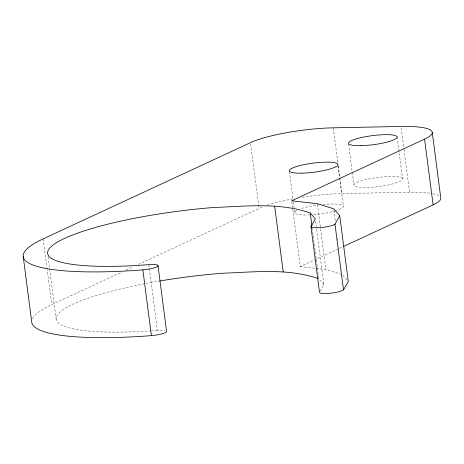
<?xml version="1.0" encoding="UTF-8"?>
<svg xmlns="http://www.w3.org/2000/svg" width="464" height="464" viewBox="0 0 464 464"><rect width="100%" height="100%" fill="white"/><g stroke="black" fill="none" stroke-linecap="round" stroke-linejoin="round"><path stroke-width="0.35" stroke-dasharray="2.32 1.74" d="M320.195 291.119L323.889 284.652L315.537 220.319M32.463 318.681A159.575 29.626 -7.4 0 1 51.73 304.616L121.928 272.037M125.86 270.21L133.075 266.864M138.324 264.428L259.04 208.411A61.352 11.391 -7.4 0 1 262.038 207.118M292.778 209.38L300.208 266.568L338.836 248.64M339.491 248.339L342.763 246.819M301.907 197.304A61.352 11.391 -7.4 0 1 341.823 193.592L409.561 192.218A61.352 11.391 -7.4 0 1 432.181 193.523M300.208 266.568L315.172 268.256M315.885 268.337L325.861 269.462L341.579 274.352M342.728 275.1L347.362 280.453M323.889 284.652L318.797 278.765L312.295 228.729M401.209 127.884L403.9 148.613M403.993 149.333L409.561 192.218M397.172 137.048L402.607 178.901A24.54 4.559 -7.4 0 1 366.421 187.52A24.54 4.559 -7.4 0 1 365.771 179.643A24.54 4.559 -7.4 0 1 402.607 178.901M348.586 144.002L352.176 171.663M352.269 172.376L353.928 185.142M333.28 127.826L337.833 162.852M338.204 165.712L339.689 177.149M339.781 177.863L341.823 193.592M338.128 165.955L339.602 177.306M339.694 178.014L343.377 206.387M333.906 210.233L335.298 220.957M337.531 238.107L337.717 239.54M317.417 204.415L320.479 228.004M320.572 228.717L325.861 269.462M289.35 171.489L292.946 199.155M293.312 201.991L294.698 212.628M291.757 201.521L292.685 208.667M250.682 144.078L259.04 208.411M148.811 264.648L157.354 330.414A12.296 2.285 -7.4 0 1 164.848 330.525M48.059 256.795L49.544 268.233M49.636 268.952L56.138 318.988M43.187 238.856L46.899 267.444M46.992 268.163L51.73 304.616M322.898 204.491A24.54 4.559 -7.4 0 1 342.142 205.163A24.54 4.559 -7.4 0 1 336.51 210.517M335.953 210.691A24.54 4.559 -7.4 0 1 313.096 214.71M309.737 214.919A24.54 4.559 -7.4 0 1 297.766 209.937M301.559 208.498A24.54 4.559 -7.4 0 1 318.664 204.96M157.354 330.414A134.978 25.062 -7.4 0 1 152.128 330.797M151.386 330.849A134.978 25.062 -7.4 0 1 56.179 317.863A134.978 25.062 -7.4 0 1 158.874 281.149M267.154 205.262A61.352 11.391 -7.4 0 1 293.474 198.754M432.848 193.656A61.352 11.391 -7.4 0 1 439.715 196.307"/><path stroke-width="0.7" d="M311.599 228.091L311.321 225.945L315.352 218.892L310.254 213.005C279.554 202.234 245.995 206.352 214.13 207.46A134.978 25.062 -7.4 0 0 51.626 246.169A134.978 25.062 -7.4 0 0 148.811 264.648A12.296 2.285 -7.4 0 1 157.667 266.336A12.296 2.285 -7.4 0 1 142.86 269.862A159.575 29.626 -7.4 0 1 43.187 238.856L250.496 142.645A61.352 11.391 -7.4 0 1 333.28 127.826L401.024 126.457A61.352 11.391 -7.4 0 1 424.572 139.125L433.115 204.891L343.418 246.512M310.955 226.589L319.493 292.349A12.296 2.285 -7.4 0 0 330.287 293.248A12.296 2.285 -7.4 0 0 343.522 289.867L334.985 224.1L339.747 215.76L333.72 208.8L317.324 203.702L291.665 200.802L424.572 139.125M343.522 289.867L348.284 281.526L339.747 215.76M318.136 278.562C287.68 268.035 254.249 272.13 222.674 273.226A134.978 25.062 -7.4 0 0 159.57 281.033M432.257 132.397L440.8 198.163A61.352 11.391 -7.4 0 1 433.115 204.891M310.254 213.005L311.924 225.869M274.682 206.236L283.22 272.003M158.033 265.692L166.576 331.453A12.296 2.285 -7.4 0 1 151.403 335.623A159.575 29.626 -7.4 0 1 31.743 322.115L23.2 256.354M142.86 269.862L151.403 335.623M334.985 224.1A12.296 2.285 -7.4 0 1 320.177 227.633A12.296 2.285 -7.4 0 1 311.321 225.945M360.986 145.667A24.54 4.559 -7.4 0 0 397.172 137.048A24.54 4.559 -7.4 0 0 360.337 137.796A24.54 4.559 -7.4 0 0 360.986 145.667M301.757 173.159A24.54 4.559 -7.4 0 0 337.943 164.54A24.54 4.559 -7.4 0 0 301.107 165.283A24.54 4.559 -7.4 0 0 301.757 173.159"/></g></svg>
